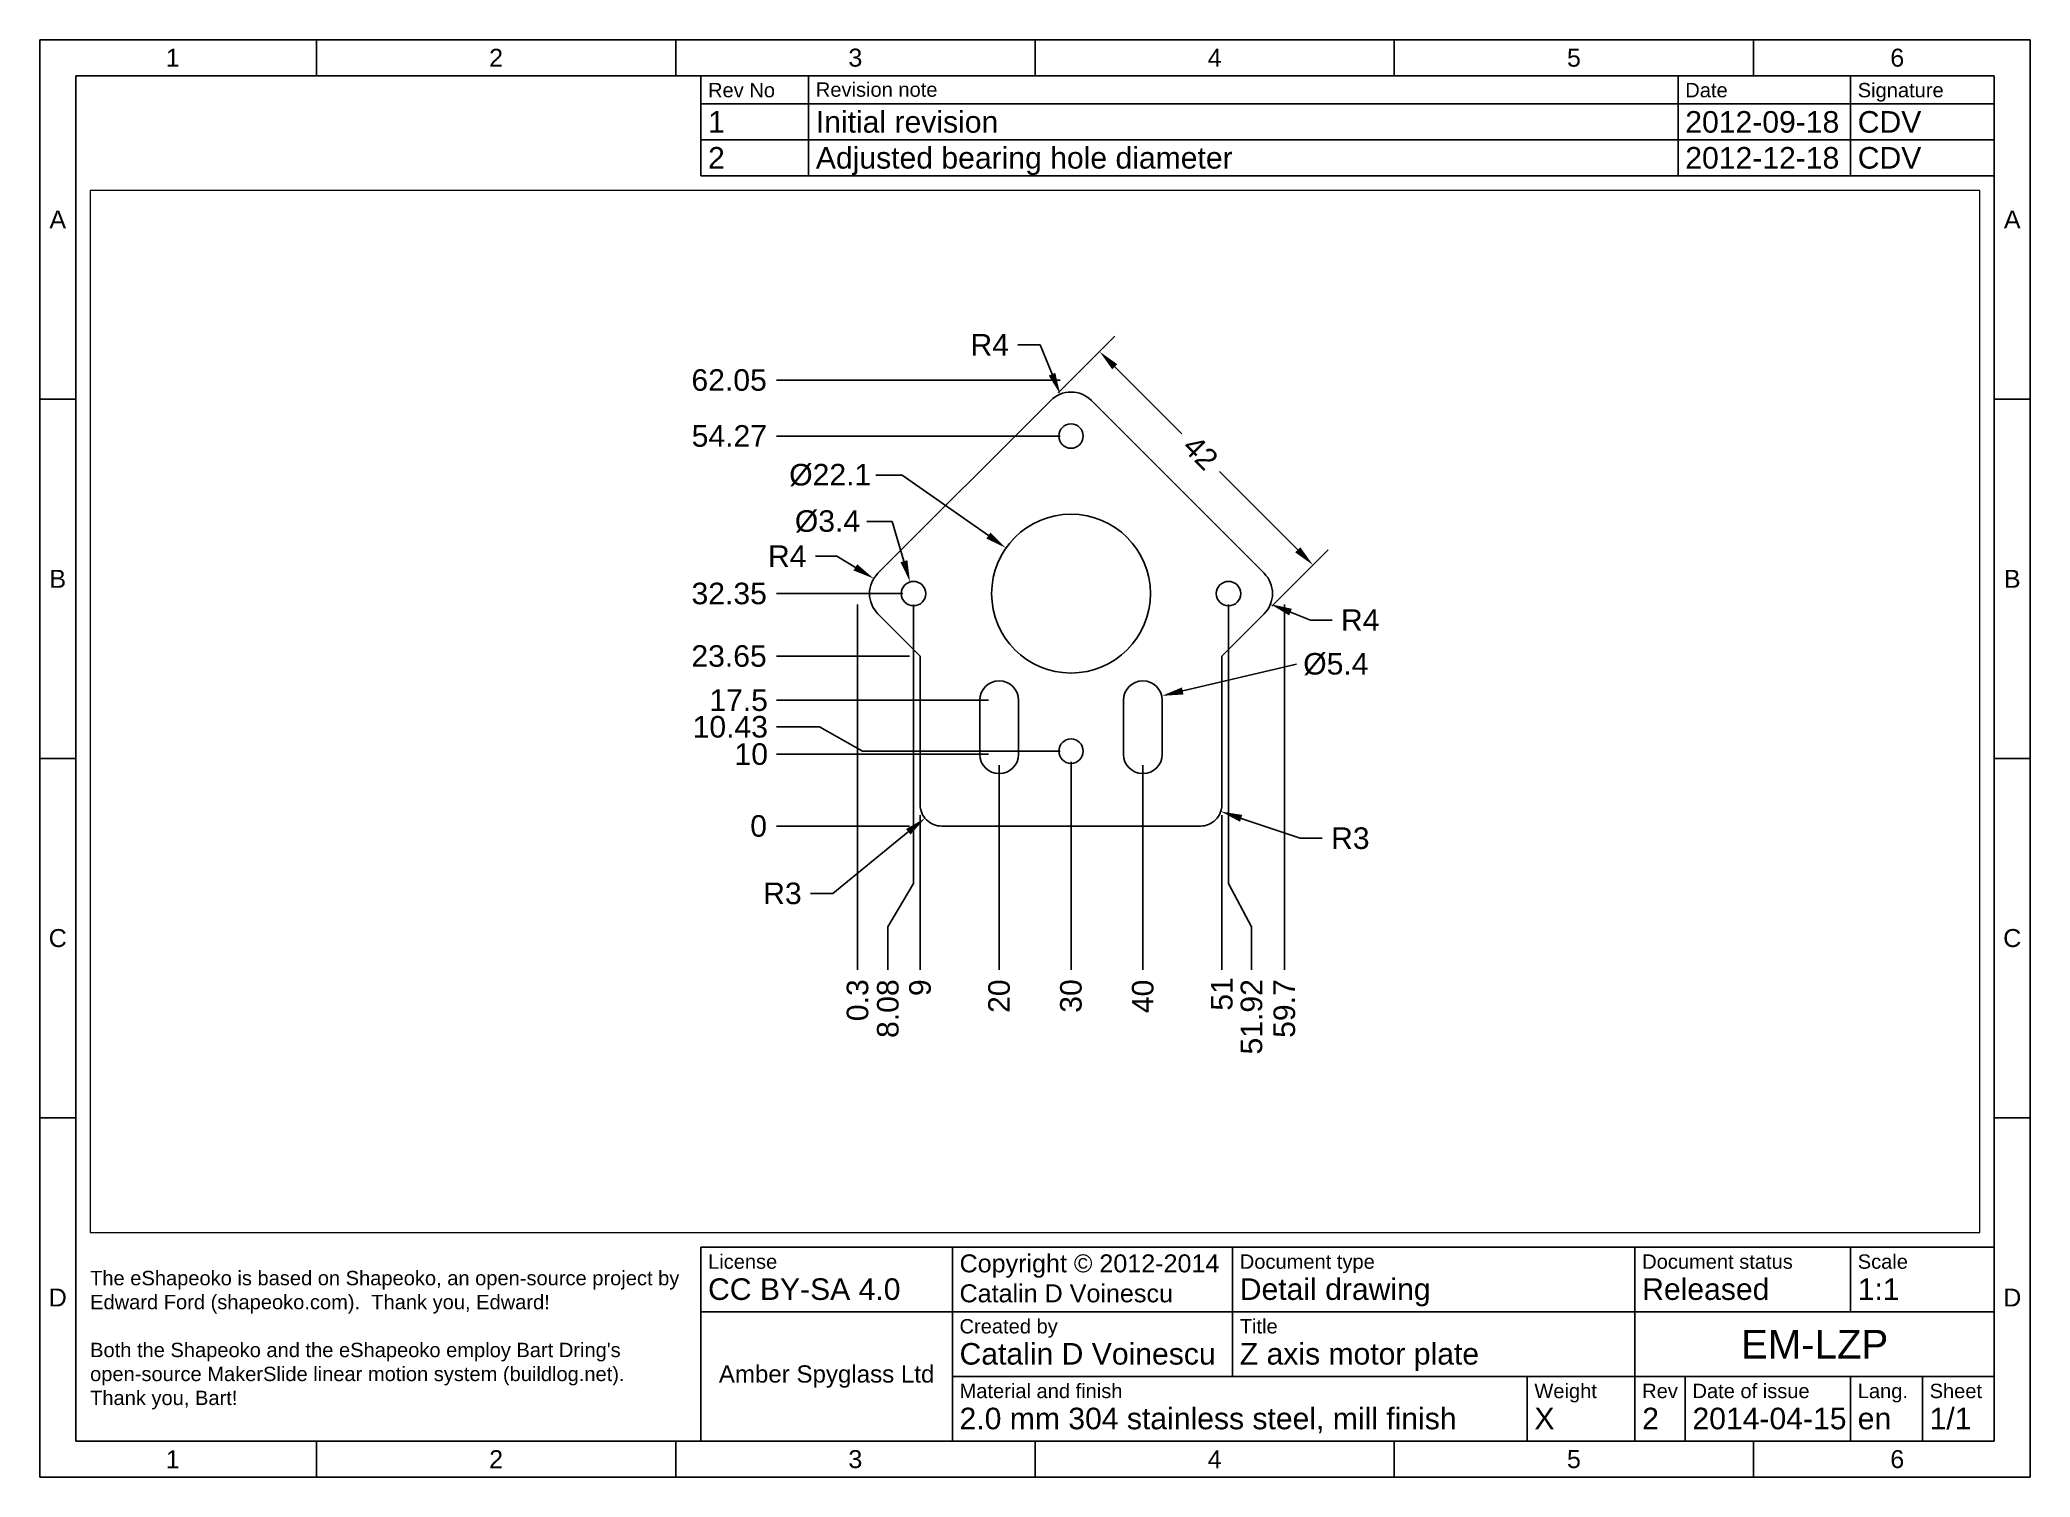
# Paper-space layout 'Sheet1' of a CAD drawing. Header units: millimetres. Extents: x 15 to 292, y 5 to 205.
# The model-space entities are those that its viewports show. They can reach past a viewport. Long polylines and large blocks are cut down to what shows.
import ezdxf

# ---------------------------------------------------------------- set-up
doc = ezdxf.new("R2010")
doc.units = ezdxf.units.MM
doc.layers.add('Dimensions', color=7, linetype='Continuous')
doc.layers.add('Parts', color=7, linetype='Continuous')
doc.styles.get("Standard").update_dxf_attribs({"font": 'arial.ttf'})
doc.dimstyles.new('Copy of Standard', dxfattribs={"dimtxt": 3, "dimasz": 3, "dimexe": 3, "dimexo": 1.5, "dimgap": 1.5, "dimtad": 0, "dimtoh": 1, "dimdsep": 46, "dimtxsty": 'Standard', "dimcen": 0, "dimadec": 0, "dimazin": 2, "dimtfac": 1, "dimtofl": 0, "dimtmove": 0, "dimatfit": 3, "dimfxl": 1, "dimtolj": 1, "dimtzin": 0, "dimarcsym": 0})

# ---------------------------------------------------------------- blocks, each defined once
blk = doc.blocks.new('*D1')
at = {"layer": 'Defpoints', "color": 0}
for p in [(30, 10.43), (0, 0), (30, -20)]:
    blk.add_point(p, dxfattribs=at)
at = {"layer": 'Dimensions', "color": 0, "lineweight": -2}
blk.add_line((30, 8.93), (30, -20), dxfattribs=at)
at = {"layer": 'Dimensions', "color": 0, "insert": (30, -23.64), "char_height": 3, "attachment_point": 5, "rotation": 90}
blk.add_mtext('\\A1;30', dxfattribs=at)
blk = doc.blocks.new('*D2')
at = {"layer": 'Defpoints', "color": 0}
for p in [(40, 10), (0, 0), (40, -20)]:
    blk.add_point(p, dxfattribs=at)
at = {"layer": 'Dimensions', "color": 0, "lineweight": -2}
blk.add_line((40, 8.5), (40, -20), dxfattribs=at)
at = {"layer": 'Dimensions', "color": 0, "insert": (40, -23.7005), "char_height": 3, "attachment_point": 5, "rotation": 90}
blk.add_mtext('\\A1;40', dxfattribs=at)
blk = doc.blocks.new('*D3')
at = {"layer": 'Defpoints', "color": 0}
for p in [(20, 10), (0, 0), (20, -20)]:
    blk.add_point(p, dxfattribs=at)
at = {"layer": 'Dimensions', "color": 0, "lineweight": -2}
blk.add_line((20, 8.5), (20, -20), dxfattribs=at)
at = {"layer": 'Dimensions', "color": 0, "insert": (20, -23.666), "char_height": 3, "attachment_point": 5, "rotation": 90}
blk.add_mtext('\\A1;20', dxfattribs=at)
blk = doc.blocks.new('*D4')
at = {"layer": 'Defpoints', "color": 0}
for p in [(-11, 10), (20, 10), (0, 0)]:
    blk.add_point(p, dxfattribs=at)
at = {"layer": 'Dimensions', "color": 0, "lineweight": -2}
blk.add_line((18.5, 10), (-11, 10), dxfattribs=at)
at = {"layer": 'Dimensions', "color": 0, "insert": (-14.4995, 10), "char_height": 3, "attachment_point": 5}
blk.add_mtext('\\A1;10', dxfattribs=at)
blk = doc.blocks.new('*D5')
at = {"layer": 'Defpoints', "color": 0}
for p in [(-11, 17.5), (20, 17.5), (0, 0)]:
    blk.add_point(p, dxfattribs=at)
at = {"layer": 'Dimensions', "color": 0, "lineweight": -2}
blk.add_line((18.5, 17.5), (-11, 17.5), dxfattribs=at)
at = {"layer": 'Dimensions', "color": 0, "insert": (-16.262, 17.5), "char_height": 3, "attachment_point": 5}
blk.add_mtext('\\A1;17.5', dxfattribs=at)
blk = doc.blocks.new('*D6')
at = {"layer": 'Defpoints', "color": 0}
for p in [(-11, 13.8), (30, 10.43), (0, 0)]:
    blk.add_point(p, dxfattribs=at)
at = {"layer": 'Dimensions', "color": 0, "lineweight": -2}
for p, q in [((-5, 13.8), (-11, 13.8)), ((1, 10.43), (-5, 13.8)), ((28.5, 10.43), (1, 10.43))]:
    blk.add_line(p, q, dxfattribs=at)
at = {"layer": 'Dimensions', "color": 0, "insert": (-17.42, 13.8), "char_height": 3, "attachment_point": 5}
blk.add_mtext('\\A1;10.43', dxfattribs=at)
blk = doc.blocks.new('*D7')
at = {"layer": 'Defpoints', "color": 0}
for p in [(9, 3), (0, 0), (9, -20)]:
    blk.add_point(p, dxfattribs=at)
at = {"layer": 'Dimensions', "color": 0, "lineweight": -2}
blk.add_line((9, 1.5), (9, -20), dxfattribs=at)
at = {"layer": 'Dimensions', "color": 0, "insert": (9, -22.4855), "char_height": 3, "attachment_point": 5, "rotation": 90}
blk.add_mtext('\\A1;9', dxfattribs=at)
blk = doc.blocks.new('*D8')
at = {"layer": 'Defpoints', "color": 0}
for p in [(51, 3), (0, 0), (51, -20)]:
    blk.add_point(p, dxfattribs=at)
at = {"layer": 'Dimensions', "color": 0, "lineweight": -2}
blk.add_line((51, 1.5), (51, -20), dxfattribs=at)
at = {"layer": 'Dimensions', "color": 0, "insert": (51, -23.357), "char_height": 3, "attachment_point": 5, "rotation": 90}
blk.add_mtext('\\A1;51', dxfattribs=at)
blk = doc.blocks.new('*D9')
at = {"layer": 'Defpoints', "color": 0}
for p in [(59.7, 32.35), (0, 0), (59.7, -20)]:
    blk.add_point(p, dxfattribs=at)
at = {"layer": 'Dimensions', "color": 0, "lineweight": -2}
blk.add_line((59.7, 30.85), (59.7, -20), dxfattribs=at)
at = {"layer": 'Dimensions', "color": 0, "insert": (59.7, -25.39), "char_height": 3, "attachment_point": 5, "rotation": 90}
blk.add_mtext('\\A1;59.7', dxfattribs=at)
blk = doc.blocks.new('*D10')
at = {"layer": 'Defpoints', "color": 0}
for p in [(0.3, 32.35), (0, 0), (0.3, -20)]:
    blk.add_point(p, dxfattribs=at)
at = {"layer": 'Dimensions', "color": 0, "lineweight": -2}
blk.add_line((0.3, 30.85), (0.3, -20), dxfattribs=at)
at = {"layer": 'Dimensions', "color": 0, "insert": (0.3, -24.23), "char_height": 3, "attachment_point": 5, "rotation": 90}
blk.add_mtext('\\A1;0.3', dxfattribs=at)
blk = doc.blocks.new('*D11')
at = {"layer": 'Defpoints', "color": 0}
for p in [(-11, 62.05), (30, 62.05), (0, 0)]:
    blk.add_point(p, dxfattribs=at)
at = {"layer": 'Dimensions', "color": 0, "lineweight": -2}
blk.add_line((28.5, 62.05), (-11, 62.05), dxfattribs=at)
at = {"layer": 'Dimensions', "color": 0, "insert": (-17.58, 62.05), "char_height": 3, "attachment_point": 5}
blk.add_mtext('\\A1;62.05', dxfattribs=at)
blk = doc.blocks.new('*D12')
at = {"layer": 'Defpoints', "color": 0}
for p in [(-11, 32.35), (8.08, 32.35), (0, 0)]:
    blk.add_point(p, dxfattribs=at)
at = {"layer": 'Dimensions', "color": 0, "lineweight": -2}
blk.add_line((6.58, 32.35), (-11, 32.35), dxfattribs=at)
at = {"layer": 'Dimensions', "color": 0, "insert": (-17.57, 32.35), "char_height": 3, "attachment_point": 5}
blk.add_mtext('\\A1;32.35', dxfattribs=at)
blk = doc.blocks.new('*D13')
at = {"layer": 'Defpoints', "color": 0}
for p in [(-11, 0), (0, 0), (9, 0)]:
    blk.add_point(p, dxfattribs=at)
at = {"layer": 'Dimensions', "color": 0, "lineweight": -2}
blk.add_line((7.5, 0), (-11, 0), dxfattribs=at)
at = {"layer": 'Dimensions', "color": 0, "insert": (-13.4765, 0), "char_height": 3, "attachment_point": 5}
blk.add_mtext('\\A1;0', dxfattribs=at)
blk = doc.blocks.new('*D14')
at = {"layer": 'Defpoints', "color": 0}
for p in [(-11, 54.27), (30, 54.27), (0, 0)]:
    blk.add_point(p, dxfattribs=at)
at = {"layer": 'Dimensions', "color": 0, "lineweight": -2}
blk.add_line((28.5, 54.27), (-11, 54.27), dxfattribs=at)
at = {"layer": 'Dimensions', "color": 0, "insert": (-17.55, 54.27), "char_height": 3, "attachment_point": 5}
blk.add_mtext('\\A1;54.27', dxfattribs=at)
blk = doc.blocks.new('*D15')
at = {"layer": 'Defpoints', "color": 0}
for p in [(-11, 23.65), (9, 23.65), (0, 0)]:
    blk.add_point(p, dxfattribs=at)
at = {"layer": 'Dimensions', "color": 0, "lineweight": -2}
blk.add_line((7.5, 23.65), (-11, 23.65), dxfattribs=at)
at = {"layer": 'Dimensions', "color": 0, "insert": (-17.59, 23.65), "char_height": 3, "attachment_point": 5}
blk.add_mtext('\\A1;23.65', dxfattribs=at)
blk = doc.blocks.new('*D16')
at = {"layer": 'Defpoints', "color": 0}
for p in [(28.49, 60.1), (30, 56.39)]:
    blk.add_point(p, dxfattribs=at)
at = {"layer": 'Dimensions', "color": 0, "lineweight": -2}
for p, q in [((22.6, 66.97), (25.69, 66.97)), ((25.69, 66.97), (27.36, 62.87))]:
    blk.add_line(p, q, dxfattribs=at)
at = {"layer": 'Dimensions', "color": 0}
blk.add_solid([(26.9, 62.69), (27.82, 63.06), (28.49, 60.1)], dxfattribs=at)
at = {"layer": 'Dimensions', "color": 0, "insert": (18.69, 66.97), "char_height": 3, "attachment_point": 5}
blk.add_mtext('\\A1;R4', dxfattribs=at)
blk = doc.blocks.new('*D17')
at = {"layer": 'Defpoints', "color": 0}
for p in [(54.04, 32.35), (57.76, 30.88)]:
    blk.add_point(p, dxfattribs=at)
at = {"layer": 'Dimensions', "color": 0, "lineweight": -2}
for p in [(60.55, 29.77), (66.34, 28.67)]:
    blk.add_line(p, (63.34, 28.67), dxfattribs=at)
at = {"layer": 'Dimensions', "color": 0}
blk.add_solid([(60.73, 30.24), (60.37, 29.31), (57.76, 30.88)], dxfattribs=at)
at = {"layer": 'Dimensions', "color": 0, "insert": (70.25, 28.67), "char_height": 3, "attachment_point": 5}
blk.add_mtext('\\A1;R4', dxfattribs=at)
blk = doc.blocks.new('*D18')
at = {"layer": 'Defpoints', "color": 0}
for p in [(2.55, 34.44), (5.96, 32.35)]:
    blk.add_point(p, dxfattribs=at)
at = {"layer": 'Dimensions', "color": 0, "lineweight": -2}
for p in [(-5.57, 37.56), (-0.01, 36)]:
    blk.add_line(p, (-2.57, 37.56), dxfattribs=at)
at = {"layer": 'Dimensions', "color": 0}
blk.add_solid([(-0.28, 35.57), (0.25, 36.43), (2.55, 34.44)], dxfattribs=at)
at = {"layer": 'Dimensions', "color": 0, "insert": (-9.49, 37.56), "char_height": 3, "attachment_point": 5}
blk.add_mtext('\\A1;R4', dxfattribs=at)
blk = doc.blocks.new('*D19')
at = {"layer": 'Defpoints', "color": 0}
for p in [(51.92, 32.35), (0, 0), (55.13, -20)]:
    blk.add_point(p, dxfattribs=at)
at = {"layer": 'Dimensions', "color": 0, "lineweight": -2}
for p, q in [((51.92, 30.85), (51.92, -8)), ((51.92, -8), (55.13, -14)), ((55.13, -14), (55.13, -20))]:
    blk.add_line(p, q, dxfattribs=at)
at = {"layer": 'Dimensions', "color": 0, "insert": (55.13, -26.54), "char_height": 3, "attachment_point": 5, "rotation": 90}
blk.add_mtext('\\A1;51.92', dxfattribs=at)
blk = doc.blocks.new('*D20')
at = {"layer": 'Defpoints', "color": 0}
for p in [(8.08, 32.35), (0, 0), (4.52, -20)]:
    blk.add_point(p, dxfattribs=at)
at = {"layer": 'Dimensions', "color": 0, "lineweight": -2}
for p, q in [((8.08, 30.85), (8.08, -8)), ((8.08, -8), (4.52, -14)), ((4.52, -14), (4.52, -20))]:
    blk.add_line(p, q, dxfattribs=at)
at = {"layer": 'Dimensions', "color": 0, "insert": (4.52, -25.4), "char_height": 3, "attachment_point": 5, "rotation": 90}
blk.add_mtext('\\A1;8.08', dxfattribs=at)
blk = doc.blocks.new('*D21')
at = {"layer": 'Defpoints', "color": 0}
for p in [(37.37, 16.88), (42.63, 18.12)]:
    blk.add_point(p, dxfattribs=at)
at = {"layer": 'Dimensions', "color": 0, "lineweight": -2}
blk.add_line((45.55, 18.81), (61.4, 22.53), dxfattribs=at)
at = {"layer": 'Dimensions', "color": 0}
blk.add_solid([(45.43, 19.29), (45.66, 18.32), (42.63, 18.12)], dxfattribs=at)
at = {"layer": 'Dimensions', "color": 0, "insert": (66.86, 22.53), "char_height": 3, "attachment_point": 5}
blk.add_mtext('\\A1;%%c5.4', dxfattribs=at)
blk = doc.blocks.new('*D22')
at = {"layer": 'Defpoints', "color": 0}
for p in [(48, 3), (50.84, 2.04)]:
    blk.add_point(p, dxfattribs=at)
at = {"layer": 'Dimensions', "color": 0, "lineweight": -2}
for p, q in [((61.87, -1.7), (53.68, 1.08)), ((64.96, -1.7), (61.87, -1.7))]:
    blk.add_line(p, q, dxfattribs=at)
at = {"layer": 'Dimensions', "color": 0}
blk.add_solid([(53.84, 1.55), (53.52, 0.6), (50.84, 2.04)], dxfattribs=at)
at = {"layer": 'Dimensions', "color": 0, "insert": (68.87, -1.7), "char_height": 3, "attachment_point": 5}
blk.add_mtext('\\A1;R3', dxfattribs=at)
blk = doc.blocks.new('*D23')
at = {"layer": 'Defpoints', "color": 0}
for p in [(12, 3), (9.68, 1.1)]:
    blk.add_point(p, dxfattribs=at)
at = {"layer": 'Dimensions', "color": 0, "lineweight": -2}
for p, q in [((-3.16, -9.38), (7.35, -0.79)), ((-6.25, -9.38), (-3.16, -9.38))]:
    blk.add_line(p, q, dxfattribs=at)
at = {"layer": 'Dimensions', "color": 0}
blk.add_solid([(7.67, -1.18), (7.04, -0.41), (9.68, 1.1)], dxfattribs=at)
at = {"layer": 'Dimensions', "color": 0, "insert": (-10.16, -9.38), "char_height": 3, "attachment_point": 5}
blk.add_mtext('\\A1;R3', dxfattribs=at)
blk = doc.blocks.new('*D24')
at = {"layer": 'Defpoints', "color": 0}
for p in [(27.17, 59.22), (63.67, 36.33), (56.87, 29.52)]:
    blk.add_point(p, dxfattribs=at)
at = {"layer": 'Dimensions', "color": 0, "lineweight": -2}
for p, q in [((28.23, 60.28), (36.1, 68.15)), ((36.1, 63.9), (45.43, 54.57)), ((61.55, 38.45), (50.65, 49.35)), ((57.93, 30.58), (65.8, 38.45))]:
    blk.add_line(p, q, dxfattribs=at)
at = {"layer": 'Dimensions', "color": 0}
for points in [[(36.45, 64.26), (35.74, 63.55), (33.98, 66.02)], [(61.2, 38.09), (61.91, 38.8), (63.67, 36.33)]]:
    blk.add_solid(points, dxfattribs=at)
at = {"layer": 'Dimensions', "color": 0, "insert": (48.04, 51.96), "char_height": 3, "attachment_point": 5, "rotation": 315}
blk.add_mtext('\\A1;42', dxfattribs=at)
blk = doc.blocks.new('*D25')
at = {"layer": 'Defpoints', "color": 0}
for p in [(7.6, 33.98), (8.56, 30.72)]:
    blk.add_point(p, dxfattribs=at)
at = {"layer": 'Dimensions', "color": 0, "lineweight": -2}
for p, q in [((1.57, 42.39), (5.11, 42.39)), ((5.11, 42.39), (6.75, 36.86))]:
    blk.add_line(p, q, dxfattribs=at)
at = {"layer": 'Dimensions', "color": 0}
blk.add_solid([(6.27, 36.72), (7.23, 37), (7.6, 33.98)], dxfattribs=at)
at = {"layer": 'Dimensions', "color": 0, "insert": (-3.89, 42.39), "char_height": 3, "attachment_point": 5}
blk.add_mtext('\\A1;%%c3.4', dxfattribs=at)
blk = doc.blocks.new('*D26')
at = {"layer": 'Defpoints', "color": 0}
for p in [(20.95, 38.7), (39.05, 26)]:
    blk.add_point(p, dxfattribs=at)
at = {"layer": 'Dimensions', "color": 0, "lineweight": -2}
for p, q in [((2.83, 48.84), (6.49, 48.84)), ((6.49, 48.84), (18.5, 40.42))]:
    blk.add_line(p, q, dxfattribs=at)
at = {"layer": 'Dimensions', "color": 0}
blk.add_solid([(18.21, 40.01), (18.79, 40.83), (20.95, 38.7)], dxfattribs=at)
at = {"layer": 'Dimensions', "color": 0, "insert": (-3.51, 48.84), "char_height": 3, "attachment_point": 5}
blk.add_mtext('\\A1;%%c22.1', dxfattribs=at)

msp = doc.modelspace()

# ---------------------------------------------------------------- linework, layer by layer
at = {"layer": 'Parts'}
for points in [[(51, 3), (51, 23.652), (56.87, 29.522, 0.4142136), (56.87, 35.178), (32.828, 59.22, 0.4142136), (27.172, 59.22), (3.13, 35.178, 0.4142136), (3.13, 29.522), (9, 23.652), (9, 3, 0.4142136), (12, 0), (48, 0, 0.4142136)], [(22.7, 10), (22.7, 17.5, 1), (17.3, 17.5), (17.3, 10, 1)], [(37.3, 10), (37.3, 17.5, -1), (42.7, 17.5), (42.7, 10, -1)]]:
    msp.add_lwpolyline(points, format="xyb", close=True, dxfattribs=at)
for centre, radius in [((30, 54.27), 1.7), ((30, 32.35), 11.05), ((8.08, 32.35), 1.7), ((51.92, 32.35), 1.7), ((30, 10.43), 1.7)]:
    msp.add_circle(centre, radius, dxfattribs=at)

# ---------------------------------------------------------------- dimensions: what is measured, and where the dimension line sits
at = {"layer": 'Dimensions'}
for center, mpoint, picture, middle in [((30, 56.392), (28.491, 60.096), '*D16', (18.689, 66.972)), ((12, 3), (9.676, 1.103), '*D23', (-10.165, -9.377)), ((48, 3), (50.842, 2.038), '*D22', (68.873, -1.695))]:
    dim = msp.add_radius_dim(center=center, mpoint=mpoint, dimstyle='Copy of Standard', dxfattribs=at)
    dim.commit()
    dim.dimension.update_dxf_attribs({"geometry": picture, "text_midpoint": middle, "dimtype": 132})
dim = msp.add_linear_dim(base=(63.675, 36.326), p1=(27.172, 59.22), p2=(56.87, 29.522), angle=315, dimstyle='Copy of Standard', dxfattribs=at)
dim.commit()
dim.dimension.update_dxf_attribs({"geometry": '*D24', "text_midpoint": (48.038, 51.962), "dimtype": 129})
for feature_location, offset, dtype, picture, middle in [((30, 62.048), (-41, 0), 0, '*D11', (-17.576, 62.048)), ((30, 54.27), (-41, 0), 0, '*D14', (-17.555, 54.27)), ((8.08, 32.35), (-19.08, 0), 0, '*D12', (-17.566, 32.35)), ((0.302, 32.35), (0, -52.35), 1, '*D10', (0.302, -24.229)), ((59.698, 32.35), (0, -52.35), 1, '*D9', (59.698, -25.391)), ((51.92, 32.35), (3.213, -52.35), 1, '*D19', (55.133, -26.54)), ((8.08, 32.35), (-3.558, -52.35), 1, '*D20', (4.522, -25.397)), ((9, 23.652), (-20, 0), 0, '*D15', (-17.593, 23.652)), ((20, 17.5), (-31, 0), 0, '*D5', (-16.262, 17.5)), ((30, 10.43), (-41, 3.37), 0, '*D6', (-17.416, 13.8)), ((20, 10), (-31, 0), 0, '*D4', (-14.499, 10)), ((30, 10.43), (0, -30.43), 1, '*D1', (30, -23.639)), ((40, 10), (0, -30), 1, '*D2', (40, -23.701)), ((20, 10), (0, -30), 1, '*D3', (20, -23.666)), ((9, 3), (0, -23), 1, '*D7', (9, -22.485)), ((51, 3), (0, -23), 1, '*D8', (51, -23.357)), ((9, 0), (-20, 0), 0, '*D13', (-13.4765, 0))]:
    dim = msp.add_ordinate_dim(feature_location=feature_location, offset=offset, dtype=dtype, origin=(0, 0), dimstyle='Copy of Standard', dxfattribs=at)
    dim.commit()
    dim.dimension.update_dxf_attribs({"geometry": picture, "text_midpoint": middle})
for p1, p2, picture, middle in [((39.046, 26.004), (20.954, 38.696), '*D26', (-3.509, 48.841)), ((8.561, 30.72), (7.598, 33.98), '*D25', (-3.887, 42.389)), ((37.372, 16.882), (42.628, 18.118), '*D21', (61.4, 22.534))]:
    dim = msp.add_diameter_dim_2p(p1=p1, p2=p2, dimstyle='Copy of Standard', dxfattribs=at)
    dim.commit()
    dim.dimension.update_dxf_attribs({"geometry": picture, "text_midpoint": middle, "dimtype": 131})
dim = msp.add_radius_dim(center=(5.958, 32.35), mpoint=(2.545, 34.436), dimstyle='Copy of Standard', dxfattribs=at)
dim.commit()
dim.dimension.update_dxf_attribs({"geometry": '*D18', "text_midpoint": (-9.485, 37.564)})
dim = msp.add_radius_dim(center=(54.042, 32.35), mpoint=(57.761, 30.878), dimstyle='Copy of Standard', override={"dimtmove": 1}, dxfattribs=at)
dim.commit()
dim.dimension.update_dxf_attribs({"geometry": '*D17', "text_midpoint": (70.251, 28.671)})

psp = doc.layouts.new('Sheet1')

# ---------------------------------------------------------------- linework, layer by layer
for p, q in [((292, 205), (15, 205)), ((15, 205), (15, 5)), ((53.5, 205), (53.5, 200)), ((103.5, 205), (103.5, 200)), ((153.5, 205), (153.5, 200)), ((203.5, 205), (203.5, 200)), ((253.5, 205), (253.5, 200)), ((292, 5), (292, 205)), ((287, 200), (20, 200)), ((20, 200), (20, 10)), ((107, 200.08), (107, 196.08)), ((287, 200), (107, 200)), ((122, 200.08), (122, 196.08)), ((243, 196.08), (243, 200)), ((267, 196.08), (267, 200)), ((287, 10), (287, 200)), ((287, 196.08), (287, 200)), ((107, 196.08), (287, 196.08)), ((107, 196.08), (107, 191.08)), ((122, 196.08), (122, 191.08)), ((243, 191.08), (243, 196.08)), ((267, 191.08), (267, 196.08)), ((287, 191.08), (287, 196.08)), ((107, 191.08), (287, 191.08)), ((107, 191.08), (107, 186.08)), ((122, 191.08), (122, 186.08)), ((243, 186.08), (243, 191.08)), ((267, 186.08), (267, 191.08)), ((287, 186.08), (287, 191.08)), ((107, 186.08), (287, 186.08)), ((15, 155), (20, 155)), ((287, 155), (292, 155)), ((15, 105), (20, 105)), ((287, 105), (292, 105)), ((15, 55), (20, 55)), ((287, 55), (292, 55)), ((287, 40), (287, 10)), ((107, 10), (107, 37)), ((107, 37), (287, 37)), ((142, 10), (142, 37)), ((181, 19), (181, 37)), ((237, 10), (237, 37)), ((267, 28), (267, 37)), ((107, 28), (287, 28)), ((142, 19), (287, 19)), ((222, 10), (222, 19)), ((244, 10), (244, 19)), ((267, 10), (267, 19)), ((277, 10), (277, 19)), ((20, 10), (287, 10)), ((53.5, 10), (53.5, 5)), ((103.5, 10), (103.5, 5)), ((287, 10), (107, 10)), ((107, 10), (287, 10)), ((153.5, 10), (153.5, 5)), ((203.5, 10), (203.5, 5)), ((253.5, 10), (253.5, 5)), ((15, 5), (292, 5))]:
    psp.add_line(p, q)

# ---------------------------------------------------------------- texts
for s, insert, char_height, width, attachment_point in [('{1}', (33.5, 202.5), 2.5, 40, 5), ('{2}', (78.5, 202.5), 2.5, 50, 5), ('{3}', (128.5, 202.5), 2.5, 50, 5), ('{4}', (178.5, 202.5), 2.5, 50, 5), ('{5}', (228.5, 202.5), 2.5, 50, 5), ('{6}', (273.5, 202.5), 2.5, 40, 5), ('{Rev No}', (108, 199), 2, 13, 1), ('{Revision note}', (123, 199.08), 2, 99, 1), ('{Date}', (244, 199), 2, 22, 1), ('{Signature}', (268, 199), 2, 18, 1), ('{1}', (108, 195.08), 3, 13, 1), ('{Initial revision}', (123, 195.08), 3, 99, 1), ('{2012-09-18}', (244, 195.08), 3, 22, 1), ('{CDV}', (268, 195.08), 3, 18, 1), ('{2}', (108, 190.08), 3, 13, 1), ('{Adjusted bearing hole diameter}', (123, 190.08), 3, 99, 1), ('{2012-12-18}', (244, 190.08), 3, 22, 1), ('{CDV}', (268, 190.08), 3, 18, 1), ('{A}', (17.5, 180), 2.5, 5, 5), ('{A}', (289.5, 180), 2.5, 5, 5), ('{B}', (17.5, 130), 2.5, 5, 5), ('{B}', (289.5, 130), 2.5, 5, 5), ('{C}', (17.5, 80), 2.5, 5, 5), ('{C}', (289.5, 80), 2.5, 5, 5), ('{License\\P\\H1.5x;CC BY-SA 4.0}', (108, 36), 2, 33, 1), ('{Copyright © 2012-2014\\PCatalin D Voinescu}', (143, 36), 2.5, 37, 1), ('{Scale\\P\\H1.5x;1:1}', (268, 36), 2, 18, 1), ("{\\PThe eShapeoko is based on Shapeoko, an open-source project by Edward Ford (shapeoko.com).  Thank you, Edward!\\P\\PBoth the Shapeoko and the eShapeoko employ Bart Dring's open-source MakerSlide linear motion system (buildlog.net).  Thank you, Bart!}", (22, 37.04), 2, 83, 1), ('{Document type\\P\\H1.5x;Detail drawing}', (182, 36), 2, 54, 1), ('{Document status\\P\\H1.5x;Released}', (238, 36), 2, 28, 1), ('{D}', (17.5, 30), 2.5, 5, 5), ('{D}', (289.5, 30), 2.5, 5, 5), ('{Created by\\P\\H1.5x;Catalin D Voinescu}', (143, 27), 2, 37, 1), ('{Title\\P\\H1.5x;Z axis motor plate}', (182, 27), 2, 54, 1), ('{EM-LZP}', (262, 23.5), 4, 48, 5), ('{\\H0.8x;Amber Spyglass Ltd}', (124.5, 19), 3, 33, 5), ('{Material and finish\\P\\H1.5x;2.0 mm 304 stainless steel, mill finish}', (143, 18), 2, 78, 1), ('{Weight\\P\\H1.5x;X}', (223, 18), 2, 13, 1), ('{Rev\\P\\H1.5x;2}', (238, 18), 2, 6, 1), ('{Date of issue\\P\\H1.5x;2014-04-15}', (245, 18), 2, 21.3076, 1), ('{Lang.\\P\\H1.5x;en}', (268, 18), 2, 8, 1), ('{Sheet\\P\\H1.5x;1/1}', (278, 18), 2, 8, 1), ('{1}', (33.5, 7.5), 2.5, 40, 5), ('{2}', (78.5, 7.5), 2.5, 50, 5), ('{3}', (128.5, 7.5), 2.5, 50, 5), ('{4}', (178.5, 7.5), 2.5, 50, 5), ('{5}', (228.5, 7.5), 2.5, 50, 5), ('{6}', (273.5, 7.5), 2.5, 40, 5)]:
    psp.add_mtext(s, dxfattribs=dict(insert=insert, char_height=char_height, width=width, attachment_point=attachment_point))

# ---------------------------------------------------------------- viewports
at = {"layer": '0', "color": 7}
psp.add_viewport(center=(153.5, 111.54), size=(263, 145), view_center_point=(24.988, 15.946), view_height=145, dxfattribs=at)

doc.saveas('drawing.dxf')
